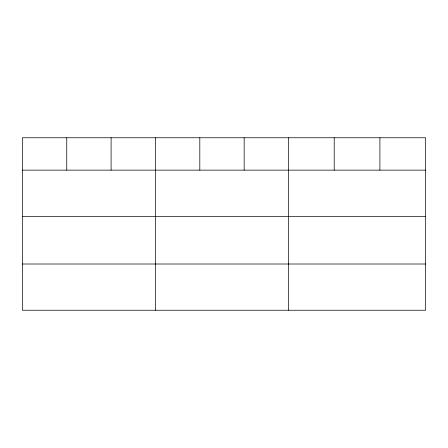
<?xml version="1.0" encoding="UTF-8"?>
<svg xmlns="http://www.w3.org/2000/svg" width="448" height="448" viewBox="0 0 448 448"><rect width="100%" height="100%" fill="white"/><g stroke="black" fill="none" stroke-linecap="round" stroke-linejoin="round"><path stroke-width="0.67" d="M425.6 216.373L425.6 137.76L22.4 137.76L22.4 310.24L425.6 310.24L425.6 216.373L22.4 216.373M22.4 170.139L425.6 170.139M22.4 264.006L425.6 264.006M379.904 137.76L379.904 170.139M334.208 137.76L334.208 170.139M288.512 137.76L288.512 310.24M244.16 137.76L244.16 170.139M199.808 137.76L199.808 170.139M155.456 137.76L155.456 310.24M111.104 137.76L111.104 170.139M66.752 137.76L66.752 170.139"/></g></svg>
